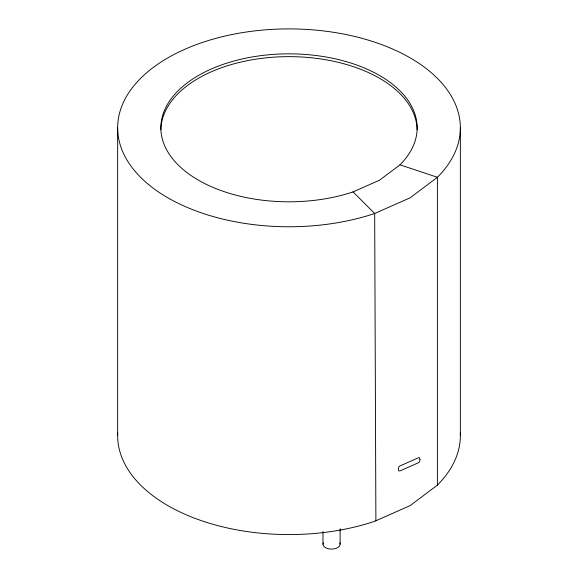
<?xml version="1.0" encoding="UTF-8"?>
<svg xmlns="http://www.w3.org/2000/svg" width="578" height="578" viewBox="0 0 578 578"><rect width="100%" height="100%" fill="white"/><g stroke="black" fill="none" stroke-linecap="round" stroke-linejoin="round"><path stroke-width="0.87" d="M399.976 164.824L379.616 180.148L353.071 191.903A128.15 73.984 0 0 1 162.801 140.678A128.15 73.984 0 0 1 311.253 54.968A128.15 73.984 0 0 1 399.976 164.824L437.401 177.294L437.401 485.108L410.17 505.598L374.681 521.32A171.355 98.932 0 0 1 201.404 520.67A171.355 98.932 0 0 1 117.702 433.074M353.071 191.903L374.681 213.506L375.888 520.785M460.355 127.832L460.355 435.639M340.117 528.805L340.117 544.151M322.979 531.514L322.979 544.151M117.645 127.832L117.645 435.639M460.298 433.074A171.355 98.932 0 0 1 437.401 485.108M160.865 129.761A128.15 73.984 0 0 1 289 56.644A128.15 73.984 0 0 1 417.135 129.761M339.828 542.872A8.569 4.949 0 0 1 331.548 549.1A8.569 4.949 0 0 1 323.275 542.872M419.975 459.553L419.57 461.699L418.421 462.754L399.925 470.947L398.733 470.911L398.329 469.141L398.733 467.031L399.925 465.955L418.421 457.762L419.549 457.79L419.975 459.553M437.401 177.294L410.17 197.784L374.681 213.506A171.355 98.932 0 0 1 120.246 145.013A171.355 98.932 0 0 1 318.753 30.403A171.355 98.932 0 0 1 437.401 177.294"/></g></svg>
